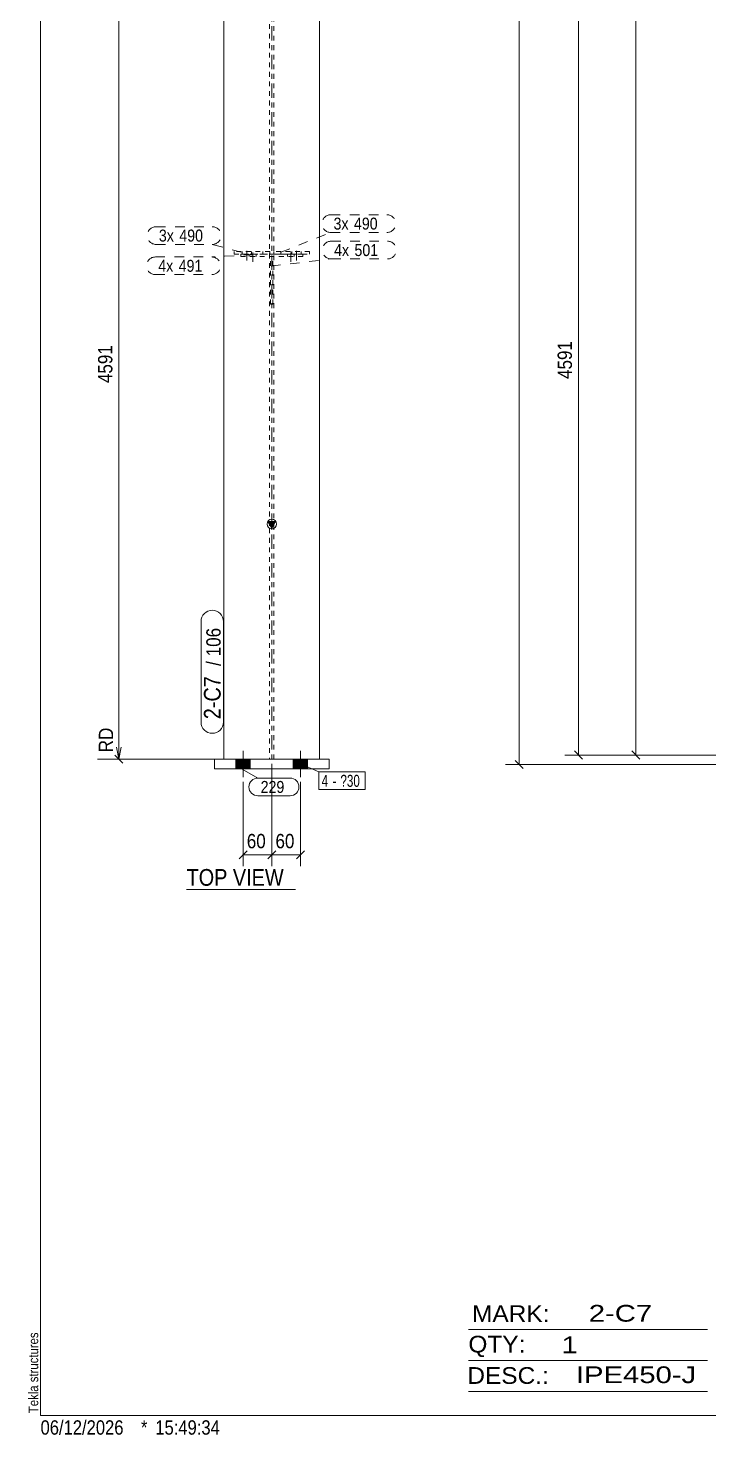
# Model space of a CAD drawing. Header units: millimetres. Extents: x 2 to 579, y 1 to 825.
# Drawn here: x 2.4 to 144.8, y 1 to 295.3 of the extents above; entities that cross this region are included whole.
import ezdxf

# ---------------------------------------------------------------- set-up
doc = ezdxf.new("R2010")
doc.units = ezdxf.units.MM
for name, pattern in [('XKITLINE00', [0]), ('XKITLINE01', [4, 1, -1, 1, -1]), ('XKITLINE02', [4, 2, -2]), ('XKITLINE03', [6, 3, -1, 1, -1])]:
    doc.linetypes.add(name, pattern=pattern)
for name, color, linetype, lineweight in [('Bolt', 3, 'Continuous', 0), ('BoltMark', 7, 'Continuous', 0), ('Dimensions', 7, 'Continuous', 0), ('DrawingSheet', 5, 'Continuous', 0), ('OtherObjectType', 7, 'Continuous', 0), ('Part', 2, 'Continuous', 0), ('PartMark', 7, 'Continuous', 0)]:
    doc.layers.add(name, color=color, linetype=linetype, lineweight=lineweight)
doc.styles.add('ARIAL', font='ARIAL.TTF')
doc.styles.add('ARIAL_NARROW', font='ARIALN.TTF')

# ---------------------------------------------------------------- blocks, each defined once
blk = doc.blocks.new('*A49')
at = {"layer": 'Bolt'}
for points in [[(48.87, 142.37), (48.87, 140.37), (45.87, 140.37), (45.87, 142.37)], [(48.87, 142.37), (48.87, 140.37), (45.87, 140.37), (45.87, 142.37)], [(60.87, 142.37), (60.87, 140.37), (57.87, 140.37), (57.87, 142.37)], [(60.87, 142.37), (60.87, 140.37), (57.87, 140.37), (57.87, 142.37)]]:
    blk.add_hatch(color=3, dxfattribs=at).paths.add_polyline_path(points, flags=17)
at = {"layer": 'Bolt', "color": 3, "linetype": 'XKITLINE00', "lineweight": 0}
for p, q in [((45.87, 142.37), (45.87, 140.37)), ((45.87, 142.37), (45.87, 140.37)), ((47.37, 144.12), (47.37, 138.62)), ((47.37, 144.12), (47.37, 138.62)), ((48.87, 142.37), (48.87, 140.37)), ((48.87, 142.37), (48.87, 140.37)), ((57.87, 142.37), (57.87, 140.37)), ((57.87, 142.37), (57.87, 140.37)), ((59.37, 144.12), (59.37, 138.62)), ((59.37, 144.12), (59.37, 138.62)), ((60.87, 142.37), (60.87, 140.37)), ((60.87, 142.37), (60.87, 140.37))]:
    blk.add_line(p, q, dxfattribs=at)
blk = doc.blocks.new('*A50')
at = {"layer": 'Bolt', "color": 3, "linetype": 'XKITLINE02', "lineweight": 0}
for p, q in [((48.67, 247.57), (48.67, 248.07)), ((48.67, 247.57), (48.67, 248.07)), ((49.37, 246.41), (49.37, 249.41)), ((49.37, 246.41), (49.37, 249.41)), ((50.07, 247.57), (50.07, 248.07)), ((50.07, 247.57), (50.07, 248.07)), ((56.67, 247.57), (56.67, 248.07)), ((56.67, 247.57), (56.67, 248.07)), ((57.37, 246.41), (57.37, 249.41)), ((57.37, 246.41), (57.37, 249.41)), ((58.07, 247.57), (58.07, 248.07)), ((58.07, 247.57), (58.07, 248.07))]:
    blk.add_line(p, q, dxfattribs=at)
blk = doc.blocks.new('*A51')
at = {"layer": 'Bolt', "color": 3, "linetype": 'XKITLINE02', "lineweight": 0}
for p, q in [((47.18, 248.07), (47.18, 248.57)), ((48.17, 246.72), (48.17, 249.72)), ((49.15, 248.07), (49.15, 248.57))]:
    blk.add_line(p, q, dxfattribs=at)
blk = doc.blocks.new('*A58')
at = {"layer": 'Bolt', "color": 3, "linetype": 'XKITLINE02', "lineweight": 0}
for p, q in [((57.58, 248.07), (57.58, 248.57)), ((58.57, 246.72), (58.57, 249.72)), ((59.55, 248.07), (59.55, 248.57))]:
    blk.add_line(p, q, dxfattribs=at)
blk = doc.blocks.new('*A65')
at = {"layer": 'Part'}
blk.add_hatch(color=2, dxfattribs=at).paths.add_polyline_path([(52.57, 192.07), (54.17, 192.07), (53.37, 190.67)], flags=17)
at = {"layer": 'Part', "color": 7, "linetype": 'XKITLINE01', "lineweight": 0}
for p, q in [((52.92, 426.17), (52.92, 190.77)), ((53.82, 190.77), (53.82, 426.17)), ((52.92, 190.67), (52.92, 142.37)), ((53.82, 142.37), (53.82, 190.67)), ((43.37, 142.37), (63.37, 142.37))]:
    blk.add_line(p, q, dxfattribs=at)
at = {"layer": 'Part', "color": 7, "linetype": 'XKITLINE03', "lineweight": 0}
for p, q in [((53.37, 190.77), (53.37, 426.17)), ((53.37, 132.37), (53.37, 190.67))]:
    blk.add_line(p, q, dxfattribs=at)
at = {"layer": 'Part', "color": 2, "linetype": 'XKITLINE00', "lineweight": 0}
for p, q in [((43.37, 190.77), (43.37, 309.54)), ((63.37, 309.54), (63.37, 190.77)), ((53.37, 190.67), (52.57, 192.07)), ((52.57, 192.07), (54.17, 192.07)), ((54.17, 192.07), (53.37, 190.67)), ((43.37, 142.37), (43.37, 190.67)), ((63.37, 190.67), (63.37, 142.37))]:
    blk.add_line(p, q, dxfattribs=at)
blk.add_circle((53.37, 191.57), 1, dxfattribs=at)
blk = doc.blocks.new('*A66')
at = {"layer": 'Part', "color": 2, "linetype": 'XKITLINE00', "lineweight": 0}
for p, q in [((41.37, 140.37), (41.37, 142.37)), ((41.37, 142.37), (65.37, 142.37)), ((65.37, 142.37), (65.37, 140.37)), ((65.37, 140.37), (41.37, 140.37))]:
    blk.add_line(p, q, dxfattribs=at)
blk = doc.blocks.new('*A71')
at = {"layer": 'Part', "color": 7, "linetype": 'XKITLINE01', "lineweight": 0}
for p, q in [((46.87, 248.07), (46.87, 247.57)), ((46.87, 248.07), (59.87, 248.07)), ((46.87, 247.57), (59.87, 247.57)), ((59.87, 248.07), (59.87, 247.57))]:
    blk.add_line(p, q, dxfattribs=at)
blk = doc.blocks.new('*A72')
at = {"layer": 'Part', "color": 7, "linetype": 'XKITLINE01', "lineweight": 0}
for p, q in [((52.97, 248.57), (45.47, 248.57)), ((45.47, 248.57), (45.47, 248.07)), ((45.47, 248.07), (52.97, 248.07)), ((51.47, 248.07), (51.47, 248.57)), ((52.97, 248.07), (52.97, 248.57))]:
    blk.add_line(p, q, dxfattribs=at)
blk = doc.blocks.new('*A73')
at = {"layer": 'Part', "color": 7, "linetype": 'XKITLINE01', "lineweight": 0}
for p, q in [((53.62, 247.57), (53.12, 247.57)), ((53.12, 237.57), (53.12, 247.57)), ((53.62, 247.57), (53.12, 247.57)), ((53.62, 237.57), (53.62, 247.57)), ((53.62, 237.57), (53.12, 237.57))]:
    blk.add_line(p, q, dxfattribs=at)
blk = doc.blocks.new('*A84')
at = {"layer": 'Part', "color": 7, "linetype": 'XKITLINE01', "lineweight": 0}
for p, q in [((61.27, 248.57), (53.77, 248.57)), ((53.77, 248.57), (53.77, 248.07)), ((53.77, 248.07), (61.27, 248.07)), ((55.27, 248.07), (55.27, 248.57)), ((61.27, 248.07), (61.27, 248.57))]:
    blk.add_line(p, q, dxfattribs=at)
blk = doc.blocks.new('*A126')
at = {"layer": 'DrawingSheet', "color": 5, "linetype": 'XKITLINE00', "lineweight": 0}
for p, q in [((5, 825), (5, 5)), ((5, 5), (579, 5))]:
    blk.add_line(p, q, dxfattribs=at)
at = {"layer": 'DrawingSheet', "color": 5, "style": 'ARIAL', "width": 0.85}
blk.add_text('Tekla structures', height=2, rotation=90, dxfattribs=at).set_placement((4.5, 5.5))
blk = doc.blocks.new('*A130')
at = {"layer": 'OtherObjectType', "color": 6, "linetype": 'XKITLINE00', "lineweight": 0}
for p, q in [((94.5, 23), (144.5, 23)), ((94.5, 16.5), (144.5, 16.5)), ((94.5, 10), (144.5, 10))]:
    blk.add_line(p, q, dxfattribs=at)
at = {"layer": 'OtherObjectType', "color": 6, "style": 'ARIAL_NARROW'}
for s, width, p in [('MARK:', 1.275, (95.27, 24.58)), ('2-C7', 1.525501, (119.69, 24.65)), ('QTY:', 1.275, (94.5, 18.19)), ('1', 1.525501, (113.99, 18.05)), ('DESC.:', 1.275, (94.29, 11.63)), ('IPE450-J', 1.525501, (117, 11.79))]:
    blk.add_text(s, height=3.5, dxfattribs=dict(at, width=width)).set_placement(p)
blk = doc.blocks.new('*A133')
at = {"layer": 'OtherObjectType', "color": 7, "style": 'ARIAL_NARROW', "width": 1.008832}
for s, p in [('06/12/2026', (4.99, 1)), ('*', (26, 1)), ('15:49:34', (29, 1))]:
    blk.add_text(s, height=3, dxfattribs=at).set_placement(p)
blk = doc.blocks.new('*A134')
at = {"layer": 'Dimensions', "color": 7, "linetype": 'XKITLINE00', "lineweight": 0}
for p, q in [((105.15, 141.23), (105.15, 715.64)), ((104.3, 142.08), (105.99, 140.38)), ((248.52, 141.23), (102.3, 141.23))]:
    blk.add_line(p, q, dxfattribs=at)
at = {"layer": 'Dimensions', "color": 3}
blk.add_point((105.15, 141.23), dxfattribs=at)
blk = doc.blocks.new('*A156')
at = {"layer": 'Dimensions', "color": 7, "linetype": 'XKITLINE00', "lineweight": 0}
for p, q in [((251.42, 309.54), (114.67, 309.54)), ((116.67, 310.39), (118.37, 308.69)), ((117.52, 143.23), (117.52, 309.54)), ((250.02, 143.23), (114.67, 143.23)), ((116.67, 144.08), (118.37, 142.38))]:
    blk.add_line(p, q, dxfattribs=at)
at = {"layer": 'Dimensions', "color": 3}
for p in [(117.52, 309.54), (117.52, 143.23)]:
    blk.add_point(p, dxfattribs=at)
at = {"layer": 'Dimensions', "color": 3, "style": 'ARIAL', "width": 0.85}
blk.add_text('4591', height=3, dxfattribs=at).set_placement((118.82, 310.74))
blk.add_text('4591', height=3, rotation=90.0002, dxfattribs=at).set_placement((116.17, 221.93))
blk = doc.blocks.new('*A158')
at = {"layer": 'Dimensions', "color": 7, "linetype": 'XKITLINE00', "lineweight": 0}
for p, q in [((129.52, 143.23), (129.52, 589.93)), ((250.02, 143.23), (126.67, 143.23)), ((128.67, 144.08), (130.37, 142.38))]:
    blk.add_line(p, q, dxfattribs=at)
at = {"layer": 'Dimensions', "color": 3}
blk.add_point((129.52, 143.23), dxfattribs=at)
blk = doc.blocks.new('*A193')
at = {"layer": 'PartMark', "color": 7, "linetype": 'XKITLINE00', "lineweight": 0}
for p, q in [((38.57, 150.12), (38.57, 171.17)), ((43.27, 150.12), (43.27, 171.17))]:
    blk.add_line(p, q, dxfattribs=at)
for centre, start, end in [((40.92, 171.17), 0, 180), ((40.92, 150.12), 180, 0)]:
    blk.add_arc(centre, 2.35, start, end, dxfattribs=at)
at = {"layer": 'PartMark', "color": 3, "style": 'ARIAL', "width": 0.85}
for s, p in [('106', (42.67, 163.89)), ('/', (42.67, 161.88))]:
    blk.add_text(s, height=3, rotation=90.0002, dxfattribs=at).set_placement(p)
at = {"layer": 'PartMark', "color": 1, "style": 'ARIAL', "width": 0.85}
blk.add_text('2-C7', height=3.5, rotation=90.0002, dxfattribs=at).set_placement((42.67, 150.72))
blk = doc.blocks.new('*A195')
at = {"layer": 'PartMark', "color": 7, "linetype": 'XKITLINE02', "lineweight": 0}
for p, q in [((65.69, 256.29), (77.47, 256.29)), ((55.29, 248.44), (65.69, 252.59)), ((65.69, 252.59), (77.47, 252.59))]:
    blk.add_line(p, q, dxfattribs=at)
for centre, start, end in [((65.69, 254.44), 90, 270), ((77.47, 254.44), 270, 90)]:
    blk.add_arc(centre, 1.85, start, end, dxfattribs=at)
at = {"layer": 'PartMark', "color": 3, "style": 'ARIAL', "width": 0.85}
for s, p in [('3x', (66.29, 253.19)), ('490', (70.56, 253.19))]:
    blk.add_text(s, height=2.5, dxfattribs=at).set_placement(p)
blk = doc.blocks.new('*A196')
at = {"layer": 'PartMark', "color": 7, "linetype": 'XKITLINE02', "lineweight": 0}
for p, q in [((29.15, 253.79), (40.93, 253.79)), ((29.15, 250.09), (40.93, 250.09)), ((46.99, 248.44), (40.93, 250.09))]:
    blk.add_line(p, q, dxfattribs=at)
for centre, start, end in [((29.15, 251.94), 90, 270), ((40.93, 251.94), 270, 90)]:
    blk.add_arc(centre, 1.85, start, end, dxfattribs=at)
at = {"layer": 'PartMark', "color": 3, "style": 'ARIAL', "width": 0.85}
for s, p in [('3x', (29.75, 250.69)), ('490', (34.02, 250.69))]:
    blk.add_text(s, height=2.5, dxfattribs=at).set_placement(p)
blk = doc.blocks.new('*A197')
at = {"layer": 'PartMark', "color": 7, "linetype": 'XKITLINE02', "lineweight": 0}
for p, q in [((29.02, 247.46), (40.8, 247.46)), ((49.49, 247.94), (40.8, 247.46)), ((29.02, 243.76), (40.8, 243.76))]:
    blk.add_line(p, q, dxfattribs=at)
for centre, start, end in [((29.02, 245.61), 90, 270), ((40.8, 245.61), 270, 90)]:
    blk.add_arc(centre, 1.85, start, end, dxfattribs=at)
at = {"layer": 'PartMark', "color": 3, "style": 'ARIAL', "width": 0.85}
for s, p in [('4x', (29.62, 244.36)), ('491', (33.89, 244.36))]:
    blk.add_text(s, height=2.5, dxfattribs=at).set_placement(p)
blk = doc.blocks.new('*A198')
at = {"layer": 'PartMark', "color": 7, "linetype": 'XKITLINE02', "lineweight": 0}
for p, q in [((65.8, 250.75), (77.59, 250.75)), ((53.24, 245.54), (65.8, 247.05)), ((65.8, 247.05), (77.59, 247.05))]:
    blk.add_line(p, q, dxfattribs=at)
for centre, start, end in [((65.8, 248.9), 90, 270), ((77.59, 248.9), 270, 90)]:
    blk.add_arc(centre, 1.85, start, end, dxfattribs=at)
at = {"layer": 'PartMark', "color": 3, "style": 'ARIAL', "width": 0.85}
for s, p in [('4x', (66.4, 247.65)), ('501', (70.67, 247.65))]:
    blk.add_text(s, height=2.5, dxfattribs=at).set_placement(p)
blk = doc.blocks.new('*A199')
at = {"layer": 'OtherObjectType', "color": 7, "linetype": 'XKITLINE00', "lineweight": 0}
blk.add_line((35.54, 115.12), (58.36, 115.12), dxfattribs=at)
at = {"layer": 'OtherObjectType', "color": 7, "style": 'ARIAL', "width": 0.85}
blk.add_text('TOP VIEW', height=3.5, dxfattribs=at).set_placement((35.54, 115.87))
blk = doc.blocks.new('*A200')
at = {"layer": 'Dimensions', "color": 7, "linetype": 'XKITLINE00', "lineweight": 0}
for p, q in [((53.37, 141.37), (53.37, 119.97)), ((47.37, 137.62), (47.37, 119.97)), ((48.21, 123.21), (46.52, 121.52)), ((47.37, 122.37), (53.37, 122.37)), ((54.21, 123.21), (52.52, 121.52))]:
    blk.add_line(p, q, dxfattribs=at)
at = {"layer": 'Dimensions', "color": 3}
for p in [(47.37, 122.37), (53.37, 122.37)]:
    blk.add_point(p, dxfattribs=at)
at = {"layer": 'Dimensions', "color": 3, "style": 'ARIAL', "width": 0.85}
blk.add_text('60', height=3, dxfattribs=at).set_placement((48.14, 123.72))
blk = doc.blocks.new('*A201')
at = {"layer": 'Dimensions', "color": 7, "linetype": 'XKITLINE00', "lineweight": 0}
for p, q in [((53.37, 141.37), (53.37, 119.97)), ((59.37, 137.62), (59.37, 119.97)), ((54.21, 123.21), (52.52, 121.52)), ((53.37, 122.37), (59.37, 122.37)), ((60.21, 123.21), (58.52, 121.52))]:
    blk.add_line(p, q, dxfattribs=at)
at = {"layer": 'Dimensions', "color": 3}
for p in [(53.37, 122.37), (59.37, 122.37)]:
    blk.add_point(p, dxfattribs=at)
at = {"layer": 'Dimensions', "color": 3, "style": 'ARIAL', "width": 0.85}
blk.add_text('60', height=3, dxfattribs=at).set_placement((54.14, 123.72))
blk = doc.blocks.new('*A202')
at = {"layer": 'Dimensions', "color": 7, "linetype": 'XKITLINE00', "lineweight": 0}
for p, q in [((20.52, 309.52), (22.21, 307.82)), ((42.92, 308.67), (18.52, 308.67)), ((21.37, 142.37), (21.37, 308.67)), ((21.37, 149.59), (21.37, 142.37)), ((20.87, 144.87), (21.37, 142.37)), ((21.87, 144.87), (21.37, 142.37)), ((42.37, 142.37), (16.87, 142.37)), ((42.37, 142.37), (18.52, 142.37)), ((20.52, 143.21), (22.21, 141.52))]:
    blk.add_line(p, q, dxfattribs=at)
at = {"layer": 'Dimensions', "color": 3}
for p in [(21.37, 308.67), (21.37, 142.37)]:
    blk.add_point(p, dxfattribs=at)
at = {"layer": 'Dimensions', "color": 7}
blk.add_point((21.37, 142.37), dxfattribs=at)
at = {"layer": 'Dimensions', "color": 3, "style": 'ARIAL', "width": 0.85}
blk.add_text('4591', height=3, dxfattribs=at).set_placement((22.67, 309.87))
for s, p in [('4591', (20.02, 221.07)), ('RD', (20.17, 143.81))]:
    blk.add_text(s, height=3, rotation=90.0002, dxfattribs=at).set_placement(p)
blk = doc.blocks.new('*A203')
at = {"layer": 'BoltMark', "color": 7, "linetype": 'XKITLINE00', "lineweight": 0}
for p, q in [((59.37, 141.37), (63.2, 139.68)), ((63.2, 139.68), (72.89, 139.68)), ((63.2, 135.98), (63.2, 139.68)), ((72.89, 135.98), (72.89, 139.68)), ((63.2, 135.98), (72.89, 135.98))]:
    blk.add_line(p, q, dxfattribs=at)
at = {"layer": 'BoltMark', "color": 3, "style": 'ARIAL_NARROW', "width": 0.85}
for s, p in [('4', (63.8, 136.58)), ('?30', (67.73, 136.58)), ('-', (66.07, 136.58))]:
    blk.add_text(s, height=2.5, dxfattribs=at).set_placement(p)
blk = doc.blocks.new('*A206')
at = {"layer": 'PartMark', "color": 7, "linetype": 'XKITLINE00', "lineweight": 0}
for p, q in [((46.19, 140.8), (50.44, 138.4)), ((50.44, 138.4), (57.2, 138.4)), ((50.44, 134.7), (57.2, 134.7))]:
    blk.add_line(p, q, dxfattribs=at)
for centre, start, end in [((50.44, 136.55), 90, 270), ((57.2, 136.55), 270, 90)]:
    blk.add_arc(centre, 1.85, start, end, dxfattribs=at)
at = {"layer": 'PartMark', "color": 3, "style": 'ARIAL', "width": 0.85}
blk.add_text('229', height=2.5, dxfattribs=at).set_placement((51.04, 135.3))

msp = doc.modelspace()

# ---------------------------------------------------------------- block references
at = {"lineweight": 0}
for name in ['*A126', '*A134', '*A158', '*A202', '*A156', '*A195', '*A196', '*A198', '*A197', '*A72', '*A71', '*A51', '*A50', '*A73', '*A84', '*A58', '*A193', '*A66', '*A49', '*A200', '*A201', '*A203', '*A206', '*A199', '*A130', '*A133']:
    msp.add_blockref(name, (0, 0), dxfattribs=at)
at = {"layer": 'Part', "lineweight": 0}
msp.add_blockref('*A65', (0, 0), dxfattribs=at)

doc.saveas('drawing.dxf')
